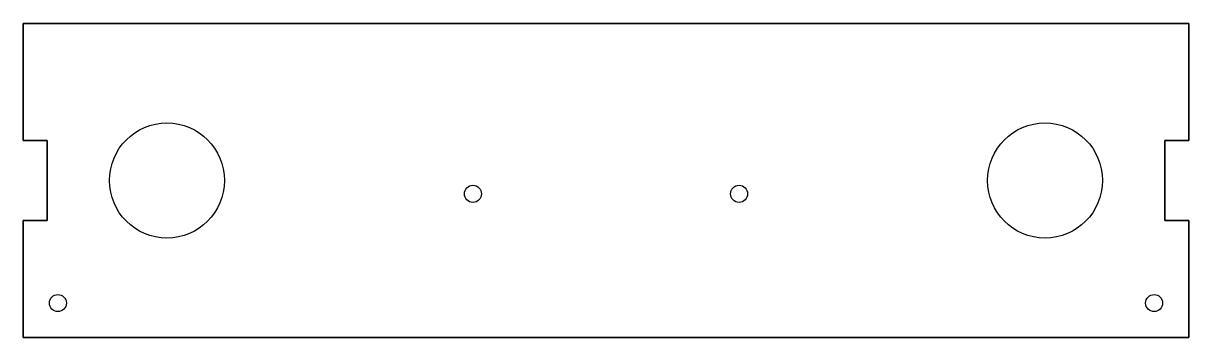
# Model space of a CAD drawing. Extents: x 0 to 219, y -36 to 22.
import ezdxf

# ---------------------------------------------------------------- set-up
doc = ezdxf.new("R2010")
doc.units = 0

msp = doc.modelspace()

# ---------------------------------------------------------------- linework, layer by layer
at = {"layer": 'layer0'}
for points in [[(0, 0.5, 0), (0, 22.5, 0)], [(0, 22.5, 0), (219, 22.5, 0)], [(219, 22.5, 3), (0, 22.5, 3)], [(0, 22.5, 3), (0, 0.5, 3)], [(219, 22.5, 0), (219, 0.5, 0)], [(219, 0.5, 3), (219, 22.5, 3)], [(4.5, 0.5, 0), (0, 0.5, 0)], [(0, 0.5, 3), (4.5, 0.5, 3)], [(4.5, -14.5, 0), (4.5, 0.5, 0)], [(4.5, 0.5, 3), (4.5, -14.5, 3)], [(219, 0.5, 0), (214.5, 0.5, 0)], [(214.5, 0.5, 0), (214.5, -14.5, 0)], [(214.5, -14.5, 3), (214.5, 0.5, 3)], [(214.5, 0.5, 3), (219, 0.5, 3)], [(0, -36.5, 0), (0, -14.5, 0)], [(0, -14.5, 0), (4.5, -14.5, 0)], [(0, -14.5, 3), (0, -36.5, 3)], [(4.5, -14.5, 3), (0, -14.5, 3)], [(214.5, -14.5, 0), (219, -14.5, 0)], [(219, -14.5, 3), (214.5, -14.5, 3)], [(219, -14.5, 0), (219, -36.5, 0)], [(219, -36.5, 3), (219, -14.5, 3)], [(219, -36.5, 0), (0, -36.5, 0)], [(0, -36.5, 3), (219, -36.5, 3)]]:
    msp.add_polyline3d(points, dxfattribs=at)
for centre, radius in [((27, -7), 10.8), ((27, -7, 3), 10.8), ((192, -7), 10.8), ((192, -7, 3), 10.8), ((84.5, -9.5), 1.6), ((84.5, -9.5, 3), 1.6), ((134.5, -9.5), 1.6), ((134.5, -9.5, 3), 1.6), ((6.5, -30), 1.6), ((6.5, -30, 3), 1.6), ((212.5, -30), 1.6), ((212.5, -30, 3), 1.6)]:
    msp.add_circle(centre, radius, dxfattribs=at)

doc.saveas('drawing.dxf')
